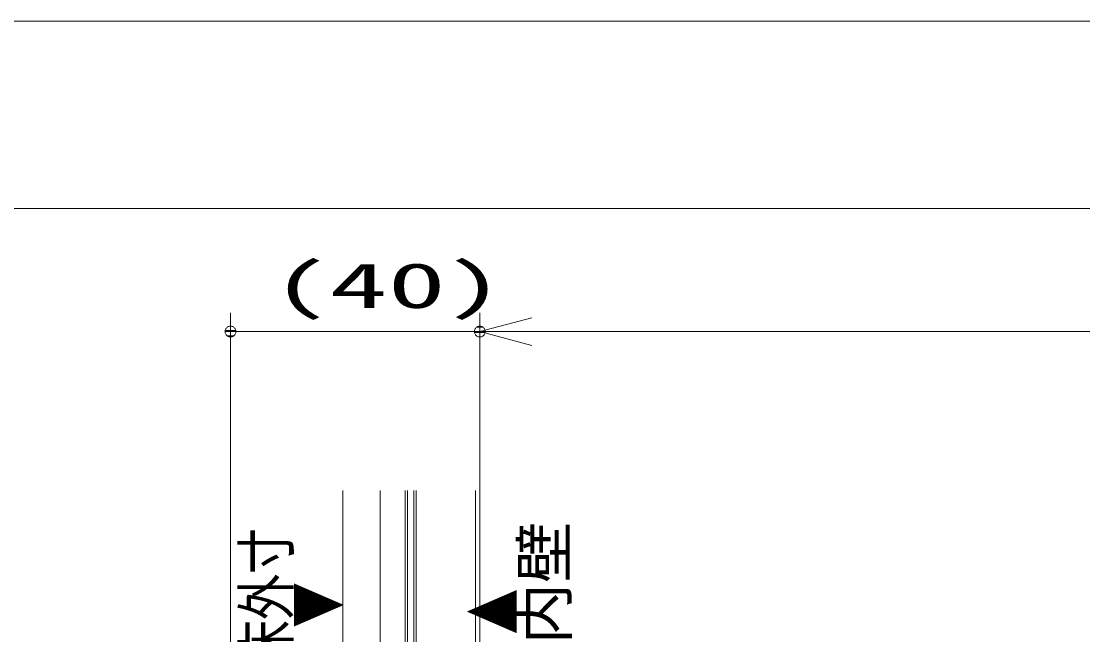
# Model space of a CAD drawing. Units: millimetres on the paper. Extents: x -305 to 305, y -152 to 152.
# Drawn here: x -98.8 to -42, y 115.7 to 148.5 of the extents above; entities that cross this region are included whole.
import ezdxf
from ezdxf.enums import TextEntityAlignment as Align

# ---------------------------------------------------------------- set-up
doc = ezdxf.new("R2010")
doc.units = ezdxf.units.MM
doc.linetypes.add('LONG_DOUBLE_CHAIN', pattern=[21.8, 18, -1, 0.6, -0.6, 0.6, -1])
for name, color, linetype, lineweight in [('0-1_TV', 7, 'Continuous', 9), ('0-2_0', 7, 'Continuous', 9), ('0-3_DEFPOINTS', 7, 'Continuous', 9), ('0-7_図面枠', 3, 'Continuous', 9)]:
    doc.layers.add(name, color=color, linetype=linetype, lineweight=lineweight)
doc.styles.add('ＭＳ ゴシック', font='')
doc.styles.get('ＭＳ ゴシック').set_extended_font_data('MS Gothic')

# ---------------------------------------------------------------- blocks, each defined once
blk = doc.blocks.new('_DOTSMALL')
at = {"layer": '0-2_0'}
for p, q in [((0.0746, 0.1), (-0.0746, 0.1)), ((0.1223, -0.0248), (-0.1223, -0.0248))]:
    blk.add_line(p, q, dxfattribs=at)
for points in [[(0.125, 0), (0.124, 0.0157), (0.1211, 0.0311), (0.1162, 0.046), (0.1095, 0.0602), (0.1011, 0.0735), (0.0911, 0.0856), (0.0797, 0.0963), (0.067, 0.1055), (0.0532, 0.1131), (0.0386, 0.1189), (0.0234, 0.1228), (0.0078, 0.1248), (-0.0078, 0.1248), (-0.0234, 0.1228), (-0.0386, 0.1189), (-0.0532, 0.1131), (-0.067, 0.1055), (-0.0797, 0.0963), (-0.0911, 0.0856), (-0.1011, 0.0735), (-0.1095, 0.0602), (-0.1162, 0.046), (-0.1211, 0.0311), (-0.124, 0.0157), (-0.125, 0), (0, 0)], [(-0.125, 0), (-0.124, -0.0157), (-0.1211, -0.0311), (-0.1162, -0.046), (-0.1095, -0.0602), (-0.1011, -0.0735), (-0.0911, -0.0856), (-0.0797, -0.0963), (-0.067, -0.1055), (-0.0532, -0.1131), (-0.0386, -0.1189), (-0.0234, -0.1228), (-0.0078, -0.1248), (0.0078, -0.1248), (0.0234, -0.1228), (0.0386, -0.1189), (0.0532, -0.1131), (0.067, -0.1055), (0.0797, -0.0963), (0.0911, -0.0856), (0.1011, -0.0735), (0.1095, -0.0602), (0.1162, -0.046), (0.1211, -0.0311), (0.124, -0.0157), (0.125, 0), (0, 0)]]:
    blk.add_lwpolyline(points, close=True, dxfattribs=at)
blk = doc.blocks.new('_OPEN30')
at = {"layer": '0-2_0'}
blk.add_line((0, 0), (-1, 0), dxfattribs=at)
blk.add_lwpolyline([(-1, 0.2679), (0, 0), (-1, -0.2679)], dxfattribs=at)

msp = doc.modelspace()

# ---------------------------------------------------------------- linework, layer by layer
at = {"layer": '0-1_TV'}
for p, q in [((-87.617, 123.426), (-87.617, 132.925)), ((-74.283, 123.426), (-74.283, 132.925)), ((-87.617, 131.925), (-74.283, 131.925)), ((-71.513, 131.925), (58.947, 131.925)), ((-81.617, 123.426), (-81.617, 94.817)), ((-79.617, 123.426), (-79.617, 99.15)), ((-78.283, 95.817), (-78.283, 123.426)), ((-78.161, 95.939), (-78.161, 123.426)), ((-77.817, 105.983), (-77.817, 123.426)), ((-77.683, 104.983), (-77.683, 123.426)), ((-74.517, 98.983), (-74.517, 123.426)), ((-74.283, 98.983), (-74.283, 123.426))]:
    msp.add_line(p, q, dxfattribs=at)
at = {"layer": '0-1_TV', "linetype": 'LONG_DOUBLE_CHAIN'}
msp.add_line((-87.617, 123.426), (-87.617, 44.484), dxfattribs=at)
at = {"layer": '0-3_DEFPOINTS'}
msp.add_line((118.983, 148.502), (-301.017, 148.502), dxfattribs=at)
at = {"layer": '0-7_図面枠'}
msp.add_lwpolyline([(-291.017, -138.498), (108.983, -138.498), (108.983, 138.502), (-291.017, 138.502)], close=True, dxfattribs=at)

# ---------------------------------------------------------------- block references
at = {"layer": '0-1_TV', "rotation": 180}
for name, p, xscale, yscale in [('_OPEN30', (-74.283, 131.925), 2.77, 2.77), ('_DOTSMALL', (-87.617, 131.925), 2.32, 2.32)]:
    msp.add_blockref(name, p, dxfattribs=dict(at, xscale=xscale, yscale=yscale))
at = {"layer": '0-1_TV', "xscale": 2.32, "yscale": 2.32}
msp.add_blockref('_DOTSMALL', (-74.283, 131.925), dxfattribs=at)

# ---------------------------------------------------------------- texts
at = {"layer": '0-1_TV', "style": 'ＭＳ ゴシック', "width": 1.9}
msp.add_text('(40)', height=2.405, dxfattribs=at).set_placement((-85.429, 132.462), align=Align.BOTTOM_LEFT)
at = {"layer": '0-1_TV', "style": 'ＭＳ ゴシック'}
msp.add_text('SB内壁', height=2.405, rotation=90, dxfattribs=at).set_placement((-68.907, 111.945), align=Align.BOTTOM_LEFT)
at = {"layer": '0-1_TV', "style": 'ＭＳ ゴシック', "width": 0.75}
for s, p in [('床外寸', (-83.772, 114.057)), ('▼', (-81.053, 116.089)), ('▲', (-71.548, 115.735))]:
    msp.add_text(s, height=2.405, rotation=90, dxfattribs=at).set_placement(p, align=Align.BOTTOM_LEFT)

doc.saveas('drawing.dxf')
